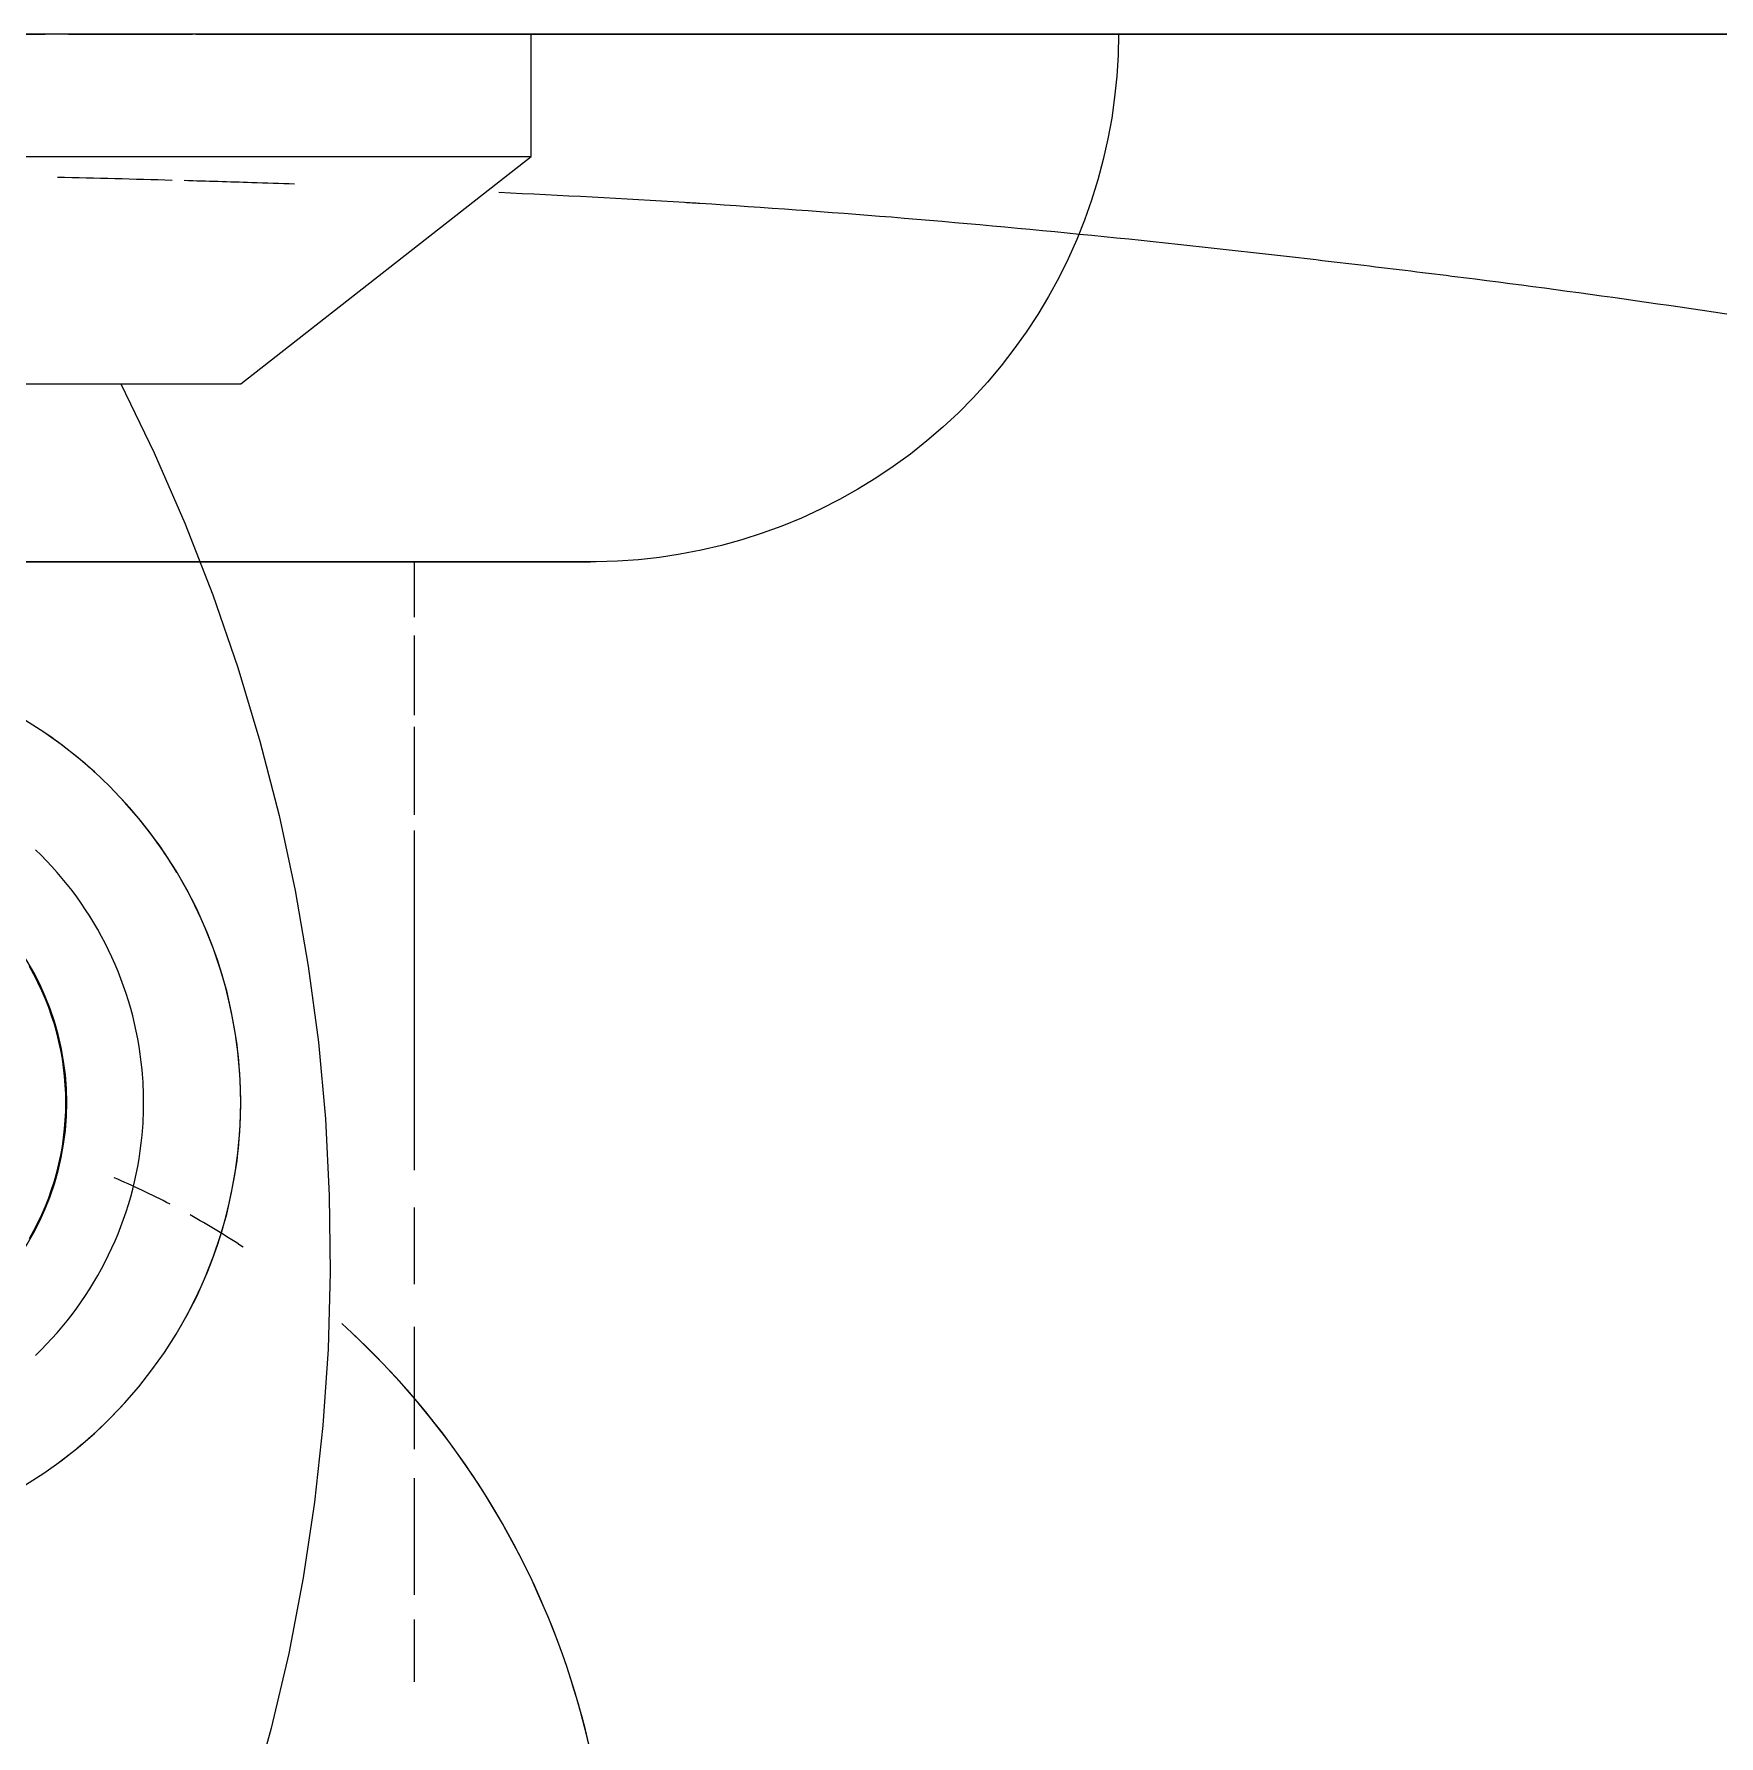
# Model space of a CAD drawing. Header units: millimetres. Extents: x -4000 to 187956, y -58990 to 162485.
# Drawn here: x 157120.33 to 157163.69, y 1854.7 to 1898.5 of the extents above; entities that cross this region are included whole.
import ezdxf

# ---------------------------------------------------------------- set-up
doc = ezdxf.new("R2010")
doc.units = ezdxf.units.MM
doc.layers.add('P-SANR-FIXT', color=6, linetype='Continuous', lineweight=9)

# ---------------------------------------------------------------- blocks, each defined once
blk = doc.blocks.new('C307 - C307-V893-FFS - TANG 1')
at = {"layer": 'P-SANR-FIXT', "color": 90}
for p, q in [((-15.976, 42.403), (-15.976, 40.802)), ((-15.976, 40.17), (-15.976, 37.168)), ((-21.194, 13.567), (-20.651, 13.584)), ((-15.976, 13.585), (-13.283, 13.585)), ((-13.064, 13.585), (-12.422, 13.585)), ((-12.422, 13.585), (-11.759, 13.585)), ((-11.759, 13.585), (-11.078, 13.585)), ((-11.296, 13.585), (-9.529, 13.585)), ((-11.078, 13.585), (-10.379, 13.585)), ((-10.379, 13.585), (-9.664, 13.585)), ((-9.664, 13.585), (-8.933, 13.585)), ((-8.733, 13.585), (-9.468, 13.585)), ((-8.933, 13.585), (-8.188, 13.585)), ((-7.985, 13.585), (-8.733, 13.585)), ((-8.188, 13.585), (-7.43, 13.585)), ((-7.223, 13.585), (-7.985, 13.585)), ((-7.43, 13.585), (-6.66, 13.585)), ((-6.45, 13.585), (-7.223, 13.585)), ((-6.66, 13.585), (-5.879, 13.585)), ((-5.666, 13.585), (-6.45, 13.585)), ((-22.813, 13.387), (-22.276, 13.469)), ((-33.218, 4.786), (-33.016, 5.29)), ((-33.699, 3.229), (-33.56, 3.754)), ((-34.089, 0), (-29.522, 0)), ((-29.34, 0), (-25.777, 0)), ((-24.148, 0), (-25, 0)), ((-24.148, 0), (-25, 0)), ((-23.472, 0), (-24.148, 0)), ((-23.472, 0), (-24.148, 0)), ((-24.104, 0), (-22.398, 0)), ((-21.651, 0), (-23.463, 0)), ((-21.651, 0), (-23.463, 0)), ((-21.156, 0), (-17.823, 0)), ((-17.678, 0), (-20.662, 0)), ((-17.678, 0), (-20.662, 0)), ((-13.492, 0), (-17.103, 0)), ((-13.492, 0), (-17.103, 0)), ((-17.044, 0), (-13.657, 0)), ((-13.657, 0), (-10.568, 0)), ((-12.054, 0), (-10.568, 0)), ((-10.34, 0), (-11.803, 0)), ((-10.34, 0), (-11.803, 0)), ((-10.372, 0), (-7.347, 0)), ((-10.372, 0), (-7.347, 0)), ((-7.098, 0), (-10.144, 0)), ((-7.098, 0), (-10.144, 0)), ((-5.592, 0), (-6.47, 0)), ((-5.592, 0), (-6.47, 0))]:
    blk.add_line(p, q, dxfattribs=at)
at = {"layer": 'P-SANR-FIXT', "color": 254}
for p, q in [((-15.976, 36.418), (-15.976, 33.272)), ((-15.976, 32.174), (-15.976, 30.203)), ((-15.976, 29.239), (-15.976, 20.497)), ((-15.976, 20.098), (-15.976, 17.832)), ((-15.976, 17.532), (-15.976, 15.478)), ((-15.976, 15.009), (-15.976, 13.585)), ((-20.651, 13.584), (-20.504, 13.585)), ((-20.504, 13.585), (-20.487, 13.585)), ((-20.477, 13.585), (-20.503, 13.585)), ((-20.487, 13.585), (-20.438, 13.585)), ((-20.419, 13.585), (-20.477, 13.585)), ((-20.438, 13.585), (-20.356, 13.585)), ((-20.329, 13.585), (-20.419, 13.585)), ((-20.356, 13.585), (-20.242, 13.585)), ((-20.206, 13.585), (-20.329, 13.585)), ((-20.242, 13.585), (-20.095, 13.585)), ((-20.05, 13.585), (-20.206, 13.585)), ((-20.095, 13.585), (-19.916, 13.585)), ((-19.862, 13.585), (-20.05, 13.585)), ((-19.916, 13.585), (-19.705, 13.585)), ((-19.643, 13.585), (-19.862, 13.585)), ((-19.705, 13.585), (-19.463, 13.585)), ((-19.392, 13.585), (-19.643, 13.585)), ((-19.463, 13.585), (-19.19, 13.585)), ((-19.11, 13.585), (-19.392, 13.585)), ((-19.19, 13.585), (-18.885, 13.585)), ((-18.798, 13.585), (-19.11, 13.585)), ((-18.885, 13.585), (-18.551, 13.585)), ((-18.456, 13.585), (-18.798, 13.585)), ((-18.551, 13.585), (-18.187, 13.585)), ((-18.084, 13.585), (-18.456, 13.585)), ((-18.187, 13.585), (-17.794, 13.585)), ((-17.683, 13.585), (-18.084, 13.585)), ((-17.794, 13.585), (-17.372, 13.585)), ((-17.253, 13.585), (-17.683, 13.585)), ((-17.372, 13.585), (-16.923, 13.585)), ((-16.797, 13.585), (-17.253, 13.585)), ((-16.923, 13.585), (-16.446, 13.585)), ((-16.313, 13.585), (-16.797, 13.585)), ((-16.446, 13.585), (-15.943, 13.585)), ((-15.803, 13.585), (-16.313, 13.585)), ((-15.976, 13.585), (-13.154, 13.585)), ((-15.943, 13.585), (-15.415, 13.585)), ((-15.268, 13.585), (-15.803, 13.585)), ((-15.415, 13.585), (-14.862, 13.585)), ((-14.709, 13.585), (-15.268, 13.585)), ((-14.862, 13.585), (-14.285, 13.585)), ((-14.126, 13.585), (-14.709, 13.585)), ((-14.285, 13.585), (-13.686, 13.585)), ((-13.52, 13.585), (-14.126, 13.585)), ((-13.686, 13.585), (-13.064, 13.585)), ((-12.893, 13.585), (-13.52, 13.585)), ((-12.245, 13.585), (-12.893, 13.585)), ((-11.577, 13.585), (-12.245, 13.585)), ((-10.891, 13.585), (-11.577, 13.585)), ((-11.296, 13.585), (-9.529, 13.585)), ((-10.188, 13.585), (-10.891, 13.585)), ((-9.468, 13.585), (-10.188, 13.585)), ((-24.399, 13.015), (-23.875, 13.16)), ((-23.875, 13.16), (-23.346, 13.284)), ((-23.346, 13.284), (-22.813, 13.387)), ((-22.276, 13.469), (-21.736, 13.529)), ((-21.736, 13.529), (-21.194, 13.567)), ((-25.426, 12.662), (-24.916, 12.848)), ((-24.916, 12.848), (-24.399, 13.015)), ((-26.423, 12.228), (-25.929, 12.455)), ((-25.929, 12.455), (-25.426, 12.662)), ((-27.381, 11.716), (-26.907, 11.981)), ((-26.907, 11.981), (-26.423, 12.228)), ((-28.295, 11.129), (-27.844, 11.431)), ((-27.844, 11.431), (-27.381, 11.716)), ((-28.734, 10.808), (-28.295, 11.129)), ((-29.16, 10.47), (-28.734, 10.808)), ((-29.969, 9.745), (-29.571, 10.116)), ((-29.571, 10.116), (-29.16, 10.47)), ((-30.351, 9.359), (-29.969, 9.745)), ((-30.717, 8.958), (-30.351, 9.359)), ((-31.067, 8.542), (-30.717, 8.958)), ((-6.362, 9), (-7.971, 9)), ((-6.043, 9), (-7.283, 9)), ((-31.4, 8.113), (-31.067, 8.542)), ((-31.716, 7.671), (-31.4, 8.113)), ((-32.014, 7.216), (-31.716, 7.671)), ((-32.293, 6.75), (-32.014, 7.216)), ((-32.554, 6.273), (-32.293, 6.75)), ((-32.795, 5.786), (-32.554, 6.273)), ((-33.016, 5.29), (-32.795, 5.786)), ((-33.399, 4.273), (-33.218, 4.786)), ((-33.56, 3.754), (-33.399, 4.273)), ((-33.818, 2.699), (-33.699, 3.229)), ((-7.262, 3.149), (-13.418, 3.149)), ((-33.915, 2.164), (-33.818, 2.699)), ((-33.991, 1.626), (-33.915, 2.164)), ((-34.045, 1.086), (-33.991, 1.626)), ((-34.078, 0.543), (-34.045, 1.086)), ((-34.089, 0), (-34.078, 0.543)), ((-34.089, 0), (-29.522, 0)), ((-29.34, 0), (-17.044, 0)), ((-17.044, 0), (-13.657, 0))]:
    blk.add_line(p, q, dxfattribs=at)
at = {"layer": 'P-SANR-FIXT', "color": 250}
for p, q in [((-11.5, 9), (-18.977, 3.149)), ((0, 9), (-11.5, 9)), ((-18.977, 3.149), (-18.977, 0)), ((0, 3.149), (-18.977, 3.149)), ((-18.977, 0), (0, 0))]:
    blk.add_line(p, q, dxfattribs=at)
at = {"layer": 'P-SANR-FIXT', "color": 253}
for p, q in [((-8.132, 9), (-9.959, 9)), ((-6.043, 9), (-7.283, 9)), ((-13.418, 3.149), (-18.977, 3.149)), ((-13.418, 0), (-7.632, 0)), ((-7.071, 0), (-10, 0)), ((-7.071, 0), (-10, 0))]:
    blk.add_line(p, q, dxfattribs=at)
at = {"layer": 'P-SANR-FIXT', "color": 250, "flags": 128}
blk.add_lwpolyline([(-8.41, 9), (-9.272, 10.778), (-10.063, 12.59), (-10.781, 14.432), (-11.424, 16.3), (-11.993, 18.194), (-12.485, 20.108), (-12.9, 22.04), (-13.237, 23.988), (-13.497, 25.947), (-13.678, 27.916), (-13.779, 29.889), (-13.802, 31.866), (-13.746, 33.842), (-13.611, 35.814), (-13.397, 37.779), (-13.105, 39.733), (-12.735, 41.675), (-12.287, 43.6), (-11.763, 45.506), (-11.163, 47.389)], dxfattribs=at)
at = {"layer": 'P-SANR-FIXT', "color": 250}
for centre, radius, start, end in [((0, 48.75), 21, 167.7383, 227.8289), ((0, 27.5), 11.5, 90, 270), ((0, 27.5), 7.022, 90, 270), ((0, 27.5), 9, 174.6435, 185.3565), ((0, 27.5), 9, 174.6435, 185.3565)]:
    blk.add_arc(centre, radius, start, end, dxfattribs=at)
at = {"layer": 'P-SANR-FIXT', "color": 254}
for centre, radius, start, end in [((0, 48.75), 21, 180, 197.6038), ((0, 48.75), 21, 200.6534, 227.0346), ((0, 27.5), 11.5, 126.4043, 137.6508), ((0, 27.5), 11.5, 150, 210), ((0, 48.75), 21, 242.5514, 246.8923), ((0, 27.5), 11.5, 210.9833, 222.8252), ((0, 27.5), 11.5, 227.6398, 236.4094)]:
    blk.add_arc(centre, radius, start, end, dxfattribs=at)
at = {"layer": 'P-SANR-FIXT', "color": 90}
for centre, radius, start, end in [((0, 48.75), 21, 197.6038, 198), ((0, 27.5), 11.5, 149.7718, 150), ((0, 48.75), 21, 236.5871, 240.9536), ((0, 48.75), 21, 242.5514, 246.8923)]:
    blk.add_arc(centre, radius, start, end, dxfattribs=at)
at = {"layer": 'P-SANR-FIXT', "color": 253}
for centre, radius, start, end in [((0, 27.5), 9, 133.6949, 174.6435), ((0, 27.5), 9, 133.6949, 174.6435), ((0, 48.75), 21, 236.5871, 240.9536), ((0, 27.5), 7, 150, 210), ((0, 27.5), 9, 185.3565, 226.3051), ((0, 27.5), 9, 185.3565, 226.3051)]:
    blk.add_arc(centre, radius, start, end, dxfattribs=at)
at = {"layer": 'P-SANR-FIXT', "color": 250}
for points, knots in [([(-23.316, 4.353), (-24.983, 4.458), (-28.399, 4.704), (-33.432, 5.166), (-37.602, 5.618), (-40.864, 6.004), (-44.081, 6.399), (-47.997, 6.927), (-52.535, 7.633), (-56.941, 8.397), (-61.248, 9.203), (-65.448, 10.056), (-70.877, 11.275), (-85.281, 14.901), (-106.179, 22.375), (-129.304, 35.807), (-141.715, 47.207), (-147.158, 53.548)], [-0.8981755, -0.8981755, -0.8981755, -0.8981755, -0.875, -0.85, -0.825, -0.8125, -0.8, -0.775, -0.75, -0.725, -0.7, -0.675, -0.65, -0.6, -0.4, -0.2, 0, 0, 0, 0]), ([(-105.935, 0), (-104.576, 0), (-99.721, 0), (-86.209, 0), (-71.424, 0), (-60.368, 0), (-56.114, 0), (-52.773, 0), (-49.305, 0), (-45.718, 0), (-42.599, 0), (-40.014, 0), (-38.024, 0), (-35.989, 0), (-33.224, 0), (-29.661, 0), (-25.948, 0), (-22.881, 0), (-20.53, 0), (-18.13, 0), (-15.872, 0), (-14.404, 0), (-13.761, 0)], [-1, -1, -1, -1, -0.8, -0.6, -0.4, -0.35, -0.325, -0.3, -0.275, -0.25, -0.225, -0.2125, -0.2, -0.1875, -0.175, -0.15, -0.125, -0.1125, -0.1, -0.0875, -0.075, -0.0653852, -0.0653852, -0.0653852, -0.0653852]), ([(-105.935, 0), (-104.576, 0), (-99.721, 0), (-86.209, 0), (-71.424, 0), (-60.368, 0), (-56.114, 0), (-52.773, 0), (-49.305, 0), (-45.718, 0), (-42.599, 0), (-40.014, 0), (-38.024, 0), (-35.989, 0), (-33.224, 0), (-29.661, 0), (-25.948, 0), (-22.881, 0), (-20.53, 0), (-18.13, 0), (-15.872, 0), (-14.404, 0), (-13.761, 0)], [-1, -1, -1, -1, -0.8, -0.6, -0.4, -0.35, -0.325, -0.3, -0.275, -0.25, -0.225, -0.2125, -0.2, -0.1875, -0.175, -0.15, -0.125, -0.1125, -0.1, -0.0875, -0.075, -0.0653852, -0.0653852, -0.0653852, -0.0653852])]:
    blk.add_open_spline(points, degree=3, knots=knots, dxfattribs=at)
at = {"layer": 'P-SANR-FIXT', "color": 253}
for points in [[(-22.922, 4.329), (-23.053, 4.337), (-23.185, 4.345), (-23.316, 4.353)], [(-6.781, 3.683), (-7.772, 3.704), (-8.756, 3.728), (-9.733, 3.756)], [(-13.761, 0), (-12.733, 0), (-11.692, 0), (-10.64, 0)], [(-13.761, 0), (-12.733, 0), (-11.692, 0), (-10.64, 0)], [(-10.442, 0), (-9.443, 0), (-8.433, 0), (-7.413, 0)], [(-10.442, 0), (-9.443, 0), (-8.433, 0), (-7.413, 0)]]:
    blk.add_open_spline(points, degree=3, dxfattribs=at)
at = {"layer": 'P-SANR-FIXT', "color": 250}
blk.add_open_spline([(-18.14, 4.07), (-19.755, 4.147), (-21.349, 4.232), (-22.922, 4.329)], degree=3, dxfattribs=at)
at = {"layer": 'P-SANR-FIXT', "color": 253}
blk.add_open_spline([(-10.046, 3.764), (-10.627, 3.781), (-11.575, 3.81), (-12.516, 3.842), (-12.882, 3.854)], degree=3, knots=[-0.95754419, -0.95754419, -0.95754419, -0.95754419, -0.95, -0.94519309, -0.94519309, -0.94519309, -0.94519309], dxfattribs=at)
at = {"layer": 'P-SANR-FIXT', "color": 254}
for points, knots in [([(-44.031, 0), (-45.278, 0), (-48.555, 0), (-53.729, 0), (-58.654, 0), (-61.538, 0), (-62.6, 0)], [-0.7777778, -0.7777778, -0.7777778, -0.7777778, -0.7569444, -0.7222222, -0.6875, -0.6666667, -0.6666667, -0.6666667, -0.6666667]), ([(-44.031, 0), (-45.278, 0), (-48.555, 0), (-53.729, 0), (-58.654, 0), (-61.538, 0), (-62.6, 0)], [-0.7777778, -0.7777778, -0.7777778, -0.7777778, -0.7569444, -0.7222222, -0.6875, -0.6666667, -0.6666667, -0.6666667, -0.6666667]), ([(-22.8, 0), (-24.638, 0), (-28.745, 0), (-35.048, 0), (-40.265, 0), (-43.2, 0), (-44.031, 0)], [-0.8888889, -0.8888889, -0.8888889, -0.8888889, -0.8611111, -0.8263889, -0.7916667, -0.7777778, -0.7777778, -0.7777778, -0.7777778]), ([(-22.8, 0), (-24.638, 0), (-28.745, 0), (-35.048, 0), (-40.265, 0), (-43.2, 0), (-44.031, 0)], [-0.8888889, -0.8888889, -0.8888889, -0.8888889, -0.8611111, -0.8263889, -0.7916667, -0.7777778, -0.7777778, -0.7777778, -0.7777778]), ([(-13.608, 0), (-13.883, 0), (-16.986, 0), (-20.043, 0), (-22.8, 0)], [-0.93459979, -0.93459979, -0.93459979, -0.93459979, -0.93055556, -0.88888889, -0.88888889, -0.88888889, -0.88888889]), ([(-13.608, 0), (-13.883, 0), (-16.986, 0), (-20.043, 0), (-22.8, 0)], [-0.93459979, -0.93459979, -0.93459979, -0.93459979, -0.93055556, -0.88888889, -0.88888889, -0.88888889, -0.88888889])]:
    blk.add_open_spline(points, degree=3, knots=knots, dxfattribs=at)
at = {"layer": 'P-SANR-FIXT', "color": 90}
for points in [[(-10.455, 0), (-11.511, 0), (-12.562, 0), (-13.608, 0)], [(-10.455, 0), (-11.511, 0), (-12.562, 0), (-13.608, 0)], [(-7.239, 0), (-8.25, 0), (-9.256, 0), (-10.257, 0)], [(-7.239, 0), (-8.25, 0), (-9.256, 0), (-10.257, 0)]]:
    blk.add_open_spline(points, degree=3, dxfattribs=at)
blk = doc.blocks.new('C307 - C307-V946-FFS - TANG 1')
at = {"layer": 'P-SANR-FIXT', "color": 90}
for p, q in [((-15.976, 42.403), (-15.976, 40.802)), ((-15.976, 40.17), (-15.976, 37.168)), ((-21.194, 13.567), (-20.651, 13.584)), ((-15.976, 13.585), (-13.283, 13.585)), ((-13.064, 13.585), (-12.422, 13.585)), ((-12.422, 13.585), (-11.759, 13.585)), ((-11.759, 13.585), (-11.078, 13.585)), ((-11.296, 13.585), (-9.529, 13.585)), ((-11.078, 13.585), (-10.379, 13.585)), ((-10.379, 13.585), (-9.664, 13.585)), ((-9.664, 13.585), (-8.933, 13.585)), ((-8.733, 13.585), (-9.468, 13.585)), ((-8.933, 13.585), (-8.188, 13.585)), ((-7.985, 13.585), (-8.733, 13.585)), ((-8.188, 13.585), (-7.43, 13.585)), ((-7.223, 13.585), (-7.985, 13.585)), ((-7.43, 13.585), (-6.66, 13.585)), ((-6.45, 13.585), (-7.223, 13.585)), ((-6.66, 13.585), (-5.879, 13.585)), ((-5.666, 13.585), (-6.45, 13.585)), ((-22.813, 13.387), (-22.276, 13.469)), ((-33.218, 4.786), (-33.016, 5.29)), ((-33.699, 3.229), (-33.56, 3.754)), ((-34.089, 0), (-29.522, 0)), ((-29.34, 0), (-25.777, 0)), ((-24.148, 0), (-25, 0)), ((-24.148, 0), (-25, 0)), ((-23.472, 0), (-24.148, 0)), ((-23.472, 0), (-24.148, 0)), ((-24.104, 0), (-22.398, 0)), ((-21.651, 0), (-23.463, 0)), ((-21.651, 0), (-23.463, 0)), ((-21.156, 0), (-17.823, 0)), ((-17.678, 0), (-20.662, 0)), ((-17.678, 0), (-20.662, 0)), ((-13.492, 0), (-17.103, 0)), ((-13.492, 0), (-17.103, 0)), ((-17.044, 0), (-13.657, 0)), ((-13.657, 0), (-10.568, 0)), ((-12.054, 0), (-10.568, 0)), ((-10.34, 0), (-11.803, 0)), ((-10.34, 0), (-11.803, 0)), ((-10.372, 0), (-7.347, 0)), ((-10.372, 0), (-7.347, 0)), ((-7.098, 0), (-10.144, 0)), ((-7.098, 0), (-10.144, 0)), ((-5.592, 0), (-6.47, 0)), ((-5.592, 0), (-6.47, 0))]:
    blk.add_line(p, q, dxfattribs=at)
at = {"layer": 'P-SANR-FIXT', "color": 254}
for p, q in [((-15.976, 36.418), (-15.976, 33.272)), ((-15.976, 32.174), (-15.976, 30.203)), ((-15.976, 29.239), (-15.976, 20.497)), ((-15.976, 20.098), (-15.976, 17.832)), ((-15.976, 17.532), (-15.976, 15.478)), ((-15.976, 15.009), (-15.976, 13.585)), ((-20.651, 13.584), (-20.504, 13.585)), ((-20.504, 13.585), (-20.487, 13.585)), ((-20.477, 13.585), (-20.503, 13.585)), ((-20.487, 13.585), (-20.438, 13.585)), ((-20.419, 13.585), (-20.477, 13.585)), ((-20.438, 13.585), (-20.356, 13.585)), ((-20.329, 13.585), (-20.419, 13.585)), ((-20.356, 13.585), (-20.242, 13.585)), ((-20.206, 13.585), (-20.329, 13.585)), ((-20.242, 13.585), (-20.095, 13.585)), ((-20.05, 13.585), (-20.206, 13.585)), ((-20.095, 13.585), (-19.916, 13.585)), ((-19.862, 13.585), (-20.05, 13.585)), ((-19.916, 13.585), (-19.705, 13.585)), ((-19.643, 13.585), (-19.862, 13.585)), ((-19.705, 13.585), (-19.463, 13.585)), ((-19.392, 13.585), (-19.643, 13.585)), ((-19.463, 13.585), (-19.19, 13.585)), ((-19.11, 13.585), (-19.392, 13.585)), ((-19.19, 13.585), (-18.885, 13.585)), ((-18.798, 13.585), (-19.11, 13.585)), ((-18.885, 13.585), (-18.551, 13.585)), ((-18.456, 13.585), (-18.798, 13.585)), ((-18.551, 13.585), (-18.187, 13.585)), ((-18.084, 13.585), (-18.456, 13.585)), ((-18.187, 13.585), (-17.794, 13.585)), ((-17.683, 13.585), (-18.084, 13.585)), ((-17.794, 13.585), (-17.372, 13.585)), ((-17.253, 13.585), (-17.683, 13.585)), ((-17.372, 13.585), (-16.923, 13.585)), ((-16.797, 13.585), (-17.253, 13.585)), ((-16.923, 13.585), (-16.446, 13.585)), ((-16.313, 13.585), (-16.797, 13.585)), ((-16.446, 13.585), (-15.943, 13.585)), ((-15.803, 13.585), (-16.313, 13.585)), ((-15.976, 13.585), (-13.154, 13.585)), ((-15.943, 13.585), (-15.415, 13.585)), ((-15.268, 13.585), (-15.803, 13.585)), ((-15.415, 13.585), (-14.862, 13.585)), ((-14.709, 13.585), (-15.268, 13.585)), ((-14.862, 13.585), (-14.285, 13.585)), ((-14.126, 13.585), (-14.709, 13.585)), ((-14.285, 13.585), (-13.686, 13.585)), ((-13.52, 13.585), (-14.126, 13.585)), ((-13.686, 13.585), (-13.064, 13.585)), ((-12.893, 13.585), (-13.52, 13.585)), ((-12.245, 13.585), (-12.893, 13.585)), ((-11.577, 13.585), (-12.245, 13.585)), ((-10.891, 13.585), (-11.577, 13.585)), ((-11.296, 13.585), (-9.529, 13.585)), ((-10.188, 13.585), (-10.891, 13.585)), ((-9.468, 13.585), (-10.188, 13.585)), ((-24.399, 13.015), (-23.875, 13.16)), ((-23.875, 13.16), (-23.346, 13.284)), ((-23.346, 13.284), (-22.813, 13.387)), ((-22.276, 13.469), (-21.736, 13.529)), ((-21.736, 13.529), (-21.194, 13.567)), ((-25.426, 12.662), (-24.916, 12.848)), ((-24.916, 12.848), (-24.399, 13.015)), ((-26.423, 12.228), (-25.929, 12.455)), ((-25.929, 12.455), (-25.426, 12.662)), ((-27.381, 11.716), (-26.907, 11.981)), ((-26.907, 11.981), (-26.423, 12.228)), ((-28.295, 11.129), (-27.844, 11.431)), ((-27.844, 11.431), (-27.381, 11.716)), ((-28.734, 10.808), (-28.295, 11.129)), ((-29.16, 10.47), (-28.734, 10.808)), ((-29.969, 9.745), (-29.571, 10.116)), ((-29.571, 10.116), (-29.16, 10.47)), ((-30.351, 9.359), (-29.969, 9.745)), ((-30.717, 8.958), (-30.351, 9.359)), ((-31.067, 8.542), (-30.717, 8.958)), ((-6.362, 9), (-7.971, 9)), ((-6.043, 9), (-7.283, 9)), ((-31.4, 8.113), (-31.067, 8.542)), ((-31.716, 7.671), (-31.4, 8.113)), ((-32.014, 7.216), (-31.716, 7.671)), ((-32.293, 6.75), (-32.014, 7.216)), ((-32.554, 6.273), (-32.293, 6.75)), ((-32.795, 5.786), (-32.554, 6.273)), ((-33.016, 5.29), (-32.795, 5.786)), ((-33.399, 4.273), (-33.218, 4.786)), ((-33.56, 3.754), (-33.399, 4.273)), ((-33.818, 2.699), (-33.699, 3.229)), ((-7.262, 3.149), (-13.418, 3.149)), ((-33.915, 2.164), (-33.818, 2.699)), ((-33.991, 1.626), (-33.915, 2.164)), ((-34.045, 1.086), (-33.991, 1.626)), ((-34.078, 0.543), (-34.045, 1.086)), ((-34.089, 0), (-34.078, 0.543)), ((-34.089, 0), (-29.522, 0)), ((-29.34, 0), (-17.044, 0)), ((-17.044, 0), (-13.657, 0))]:
    blk.add_line(p, q, dxfattribs=at)
at = {"layer": 'P-SANR-FIXT', "color": 250}
for p, q in [((-11.5, 9), (-18.977, 3.149)), ((0, 9), (-11.5, 9)), ((-18.977, 3.149), (-18.977, 0)), ((0, 3.149), (-18.977, 3.149)), ((-18.977, 0), (0, 0))]:
    blk.add_line(p, q, dxfattribs=at)
at = {"layer": 'P-SANR-FIXT', "color": 253}
for p, q in [((-8.132, 9), (-9.959, 9)), ((-6.043, 9), (-7.283, 9)), ((-13.418, 3.149), (-18.977, 3.149)), ((-13.418, 0), (-7.632, 0)), ((-7.071, 0), (-10, 0)), ((-7.071, 0), (-10, 0))]:
    blk.add_line(p, q, dxfattribs=at)
at = {"layer": 'P-SANR-FIXT', "color": 250, "flags": 128}
blk.add_lwpolyline([(-8.41, 9), (-9.272, 10.778), (-10.063, 12.59), (-10.781, 14.432), (-11.424, 16.3), (-11.993, 18.194), (-12.485, 20.108), (-12.9, 22.04), (-13.237, 23.988), (-13.497, 25.947), (-13.678, 27.916), (-13.779, 29.889), (-13.802, 31.866), (-13.746, 33.842), (-13.611, 35.814), (-13.397, 37.779), (-13.105, 39.733), (-12.735, 41.675), (-12.287, 43.6), (-11.763, 45.506), (-11.163, 47.389)], dxfattribs=at)
at = {"layer": 'P-SANR-FIXT', "color": 250}
for centre, radius, start, end in [((0, 48.75), 21, 167.7383, 227.8289), ((0, 27.5), 11.5, 90, 270), ((0, 27.5), 7.022, 90, 270), ((0, 27.5), 9, 174.6435, 185.3565), ((0, 27.5), 9, 174.6435, 185.3565)]:
    blk.add_arc(centre, radius, start, end, dxfattribs=at)
at = {"layer": 'P-SANR-FIXT', "color": 254}
for centre, radius, start, end in [((0, 48.75), 21, 180, 197.6038), ((0, 48.75), 21, 200.6534, 227.0346), ((0, 27.5), 11.5, 126.4043, 137.6508), ((0, 27.5), 11.5, 150, 210), ((0, 48.75), 21, 242.5514, 246.8923), ((0, 27.5), 11.5, 210.9833, 222.8252), ((0, 27.5), 11.5, 227.6398, 236.4094)]:
    blk.add_arc(centre, radius, start, end, dxfattribs=at)
at = {"layer": 'P-SANR-FIXT', "color": 90}
for centre, radius, start, end in [((0, 48.75), 21, 197.6038, 198), ((0, 27.5), 11.5, 149.7718, 150), ((0, 48.75), 21, 236.5871, 240.9536), ((0, 48.75), 21, 242.5514, 246.8923)]:
    blk.add_arc(centre, radius, start, end, dxfattribs=at)
at = {"layer": 'P-SANR-FIXT', "color": 253}
for centre, radius, start, end in [((0, 27.5), 9, 133.6949, 174.6435), ((0, 27.5), 9, 133.6949, 174.6435), ((0, 48.75), 21, 236.5871, 240.9536), ((0, 27.5), 7, 150, 210), ((0, 27.5), 9, 185.3565, 226.3051), ((0, 27.5), 9, 185.3565, 226.3051)]:
    blk.add_arc(centre, radius, start, end, dxfattribs=at)
at = {"layer": 'P-SANR-FIXT', "color": 250}
for points, knots in [([(-23.316, 4.353), (-24.983, 4.458), (-28.399, 4.704), (-33.432, 5.166), (-37.602, 5.618), (-40.864, 6.004), (-44.081, 6.399), (-47.997, 6.927), (-52.535, 7.633), (-56.941, 8.397), (-61.248, 9.203), (-65.448, 10.056), (-70.877, 11.275), (-85.281, 14.901), (-106.179, 22.375), (-129.304, 35.807), (-141.715, 47.207), (-147.158, 53.548)], [-0.8981755, -0.8981755, -0.8981755, -0.8981755, -0.875, -0.85, -0.825, -0.8125, -0.8, -0.775, -0.75, -0.725, -0.7, -0.675, -0.65, -0.6, -0.4, -0.2, 0, 0, 0, 0]), ([(-105.935, 0), (-104.576, 0), (-99.721, 0), (-86.209, 0), (-71.424, 0), (-60.368, 0), (-56.114, 0), (-52.773, 0), (-49.305, 0), (-45.718, 0), (-42.599, 0), (-40.014, 0), (-38.024, 0), (-35.989, 0), (-33.224, 0), (-29.661, 0), (-25.948, 0), (-22.881, 0), (-20.53, 0), (-18.13, 0), (-15.872, 0), (-14.404, 0), (-13.761, 0)], [-1, -1, -1, -1, -0.8, -0.6, -0.4, -0.35, -0.325, -0.3, -0.275, -0.25, -0.225, -0.2125, -0.2, -0.1875, -0.175, -0.15, -0.125, -0.1125, -0.1, -0.0875, -0.075, -0.0653852, -0.0653852, -0.0653852, -0.0653852]), ([(-105.935, 0), (-104.576, 0), (-99.721, 0), (-86.209, 0), (-71.424, 0), (-60.368, 0), (-56.114, 0), (-52.773, 0), (-49.305, 0), (-45.718, 0), (-42.599, 0), (-40.014, 0), (-38.024, 0), (-35.989, 0), (-33.224, 0), (-29.661, 0), (-25.948, 0), (-22.881, 0), (-20.53, 0), (-18.13, 0), (-15.872, 0), (-14.404, 0), (-13.761, 0)], [-1, -1, -1, -1, -0.8, -0.6, -0.4, -0.35, -0.325, -0.3, -0.275, -0.25, -0.225, -0.2125, -0.2, -0.1875, -0.175, -0.15, -0.125, -0.1125, -0.1, -0.0875, -0.075, -0.0653852, -0.0653852, -0.0653852, -0.0653852])]:
    blk.add_open_spline(points, degree=3, knots=knots, dxfattribs=at)
at = {"layer": 'P-SANR-FIXT', "color": 253}
for points in [[(-22.922, 4.329), (-23.053, 4.337), (-23.185, 4.345), (-23.316, 4.353)], [(-6.781, 3.683), (-7.772, 3.704), (-8.756, 3.728), (-9.733, 3.756)], [(-13.761, 0), (-12.733, 0), (-11.692, 0), (-10.64, 0)], [(-13.761, 0), (-12.733, 0), (-11.692, 0), (-10.64, 0)], [(-10.442, 0), (-9.443, 0), (-8.433, 0), (-7.413, 0)], [(-10.442, 0), (-9.443, 0), (-8.433, 0), (-7.413, 0)]]:
    blk.add_open_spline(points, degree=3, dxfattribs=at)
at = {"layer": 'P-SANR-FIXT', "color": 250}
blk.add_open_spline([(-18.14, 4.07), (-19.755, 4.147), (-21.349, 4.232), (-22.922, 4.329)], degree=3, dxfattribs=at)
at = {"layer": 'P-SANR-FIXT', "color": 253}
blk.add_open_spline([(-10.046, 3.764), (-10.627, 3.781), (-11.575, 3.81), (-12.516, 3.842), (-12.882, 3.854)], degree=3, knots=[-0.95754419, -0.95754419, -0.95754419, -0.95754419, -0.95, -0.94519309, -0.94519309, -0.94519309, -0.94519309], dxfattribs=at)
at = {"layer": 'P-SANR-FIXT', "color": 254}
for points, knots in [([(-44.031, 0), (-45.278, 0), (-48.555, 0), (-53.729, 0), (-58.654, 0), (-61.538, 0), (-62.6, 0)], [-0.7777778, -0.7777778, -0.7777778, -0.7777778, -0.7569444, -0.7222222, -0.6875, -0.6666667, -0.6666667, -0.6666667, -0.6666667]), ([(-44.031, 0), (-45.278, 0), (-48.555, 0), (-53.729, 0), (-58.654, 0), (-61.538, 0), (-62.6, 0)], [-0.7777778, -0.7777778, -0.7777778, -0.7777778, -0.7569444, -0.7222222, -0.6875, -0.6666667, -0.6666667, -0.6666667, -0.6666667]), ([(-22.8, 0), (-24.638, 0), (-28.745, 0), (-35.048, 0), (-40.265, 0), (-43.2, 0), (-44.031, 0)], [-0.8888889, -0.8888889, -0.8888889, -0.8888889, -0.8611111, -0.8263889, -0.7916667, -0.7777778, -0.7777778, -0.7777778, -0.7777778]), ([(-22.8, 0), (-24.638, 0), (-28.745, 0), (-35.048, 0), (-40.265, 0), (-43.2, 0), (-44.031, 0)], [-0.8888889, -0.8888889, -0.8888889, -0.8888889, -0.8611111, -0.8263889, -0.7916667, -0.7777778, -0.7777778, -0.7777778, -0.7777778]), ([(-13.608, 0), (-13.883, 0), (-16.986, 0), (-20.043, 0), (-22.8, 0)], [-0.93459979, -0.93459979, -0.93459979, -0.93459979, -0.93055556, -0.88888889, -0.88888889, -0.88888889, -0.88888889]), ([(-13.608, 0), (-13.883, 0), (-16.986, 0), (-20.043, 0), (-22.8, 0)], [-0.93459979, -0.93459979, -0.93459979, -0.93459979, -0.93055556, -0.88888889, -0.88888889, -0.88888889, -0.88888889])]:
    blk.add_open_spline(points, degree=3, knots=knots, dxfattribs=at)
at = {"layer": 'P-SANR-FIXT', "color": 90}
for points in [[(-10.455, 0), (-11.511, 0), (-12.562, 0), (-13.608, 0)], [(-10.455, 0), (-11.511, 0), (-12.562, 0), (-13.608, 0)], [(-7.239, 0), (-8.25, 0), (-9.256, 0), (-10.257, 0)], [(-7.239, 0), (-8.25, 0), (-9.256, 0), (-10.257, 0)]]:
    blk.add_open_spline(points, degree=3, dxfattribs=at)
blk = doc.blocks.new('CMF2_NHAXUONG_A_rvt-1-FFS - TANG 1')
at = {"layer": 'P-SANR-FIXT', "color": 250, "lineweight": 9, "rotation": 180}
for name in ['C307 - C307-V893-FFS - TANG 1', 'C307 - C307-V946-FFS - TANG 1']:
    blk.add_blockref(name, (157114.145, 1898.501), dxfattribs=at)

msp = doc.modelspace()

# ---------------------------------------------------------------- block references
at = {"lineweight": 5}
msp.add_blockref('CMF2_NHAXUONG_A_rvt-1-FFS - TANG 1', (0, 0), dxfattribs=at)

doc.saveas('drawing.dxf')
